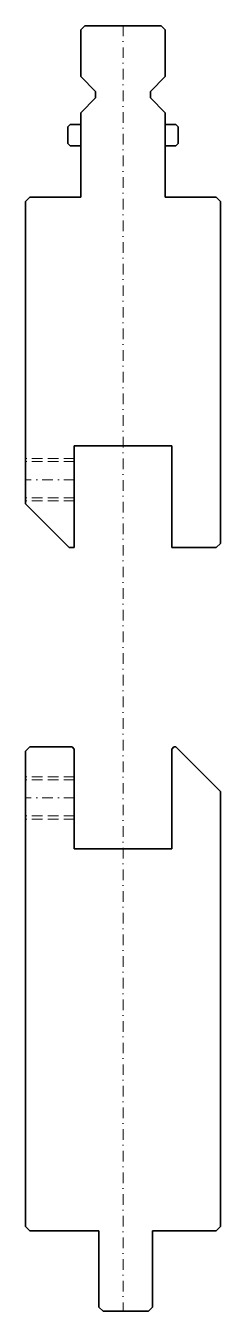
# Model space of a CAD drawing. Header units: millimetres. Extents: x -23 to 23, y -109 to 194.
import ezdxf

# ---------------------------------------------------------------- set-up
doc = ezdxf.new("R2010")
doc.units = ezdxf.units.MM
doc.header["$LTSCALE"] = 5
for name, pattern in [('AUSGEZOGEN', [0]), ('DASHDOT', [1, 0.5, -0.25, 0, -0.25]), ('DASHED', [0.75, 0.5, -0.25])]:
    doc.linetypes.add(name, pattern=pattern)
doc.layers.add('2', color=7, linetype='Continuous')

msp = doc.modelspace()

# ---------------------------------------------------------------- linework, layer by layer
at = {"layer": '2', "color": 7, "linetype": 'AUSGEZOGEN', "lineweight": 35}
for p, q in [((-10, 193), (-9, 194)), ((-9, 194), (9, 194)), ((9, 194), (10, 193)), ((-10, 182), (-10, 193)), ((10, 193), (10, 182)), ((-6.5, 178.5), (-10, 182)), ((10, 182), (6.5, 178.5)), ((-10, 173.5), (-6.5, 177)), ((-6.5, 177), (-6.5, 178.5)), ((6.5, 178.5), (6.5, 177)), ((6.5, 177), (10, 173.5)), ((-10, 153.6), (-10, 173.5)), ((10, 173.5), (10, 153.6)), ((-12.5, 170.7), (-13, 170.2)), ((-13, 166.2), (-13, 170.2)), ((-12.5, 170.7), (-10, 170.7)), ((10, 170.7), (12.5, 170.7)), ((12.5, 170.7), (13, 170.2)), ((13, 166.2), (13, 170.2)), ((-13, 166.2), (-12.5, 165.7)), ((-12.5, 165.7), (-10, 165.7)), ((10, 165.7), (12.5, 165.7)), ((13, 166.2), (12.5, 165.7)), ((-23, 152.6), (-22, 153.6)), ((-23, 81.3), (-23, 152.6)), ((-22, 153.6), (-10, 153.6)), ((10, 153.6), (22, 153.6)), ((22, 153.6), (23, 152.6)), ((23, 152.6), (23, 72)), ((11.5, 95), (-11.5, 95)), ((-11.5, 95), (-11.5, 71)), ((11.5, 71), (11.5, 95)), ((-12.7, 71), (-23, 81.3)), ((-11.5, 71), (-12.7, 71)), ((22, 71), (11.5, 71)), ((23, 72), (22, 71)), ((-23, 23), (-22, 24)), ((-23, -89), (-23, 23)), ((-22, 24), (-12, 24)), ((-12, 24), (-11.5, 23.5)), ((-11.5, 23.5), (-11.5, 0)), ((11.5, 23.5), (12, 24)), ((11.5, 0), (11.5, 23.5)), ((12, 24), (12.5, 24)), ((12.5, 24), (23, 13.5)), ((23, 13.5), (23, -89)), ((-11.5, 0), (11.5, 0)), ((-22, -90), (-23, -89)), ((-5.7, -90), (-22, -90)), ((-5.7, -108), (-5.7, -90)), ((22, -90), (7, -90)), ((7, -90), (7, -108)), ((23, -89), (22, -90)), ((-4.7, -109), (-5.7, -108)), ((6, -109), (-4.7, -109)), ((7, -108), (6, -109))]:
    msp.add_line(p, q, dxfattribs=at)
at = {"layer": '2', "color": 7, "linetype": 'DASHDOT', "lineweight": 18}
for p, q in [((0, 194), (0, -109)), ((-11.5, 87), (-23, 87)), ((-11.5, 12), (-23, 12))]:
    msp.add_line(p, q, dxfattribs=at)
at = {"layer": '2', "color": 7, "linetype": 'DASHED', "lineweight": 18}
for p, q in [((-11.5, 92), (-23, 92)), ((-11.5, 91.25), (-23, 91.25)), ((-11.5, 82.75), (-23, 82.75)), ((-11.5, 82), (-23, 82)), ((-11.5, 17), (-23, 17)), ((-11.5, 16.25), (-23, 16.25)), ((-11.5, 7.75), (-23, 7.75)), ((-11.5, 7), (-23, 7))]:
    msp.add_line(p, q, dxfattribs=at)

doc.saveas('drawing.dxf')
